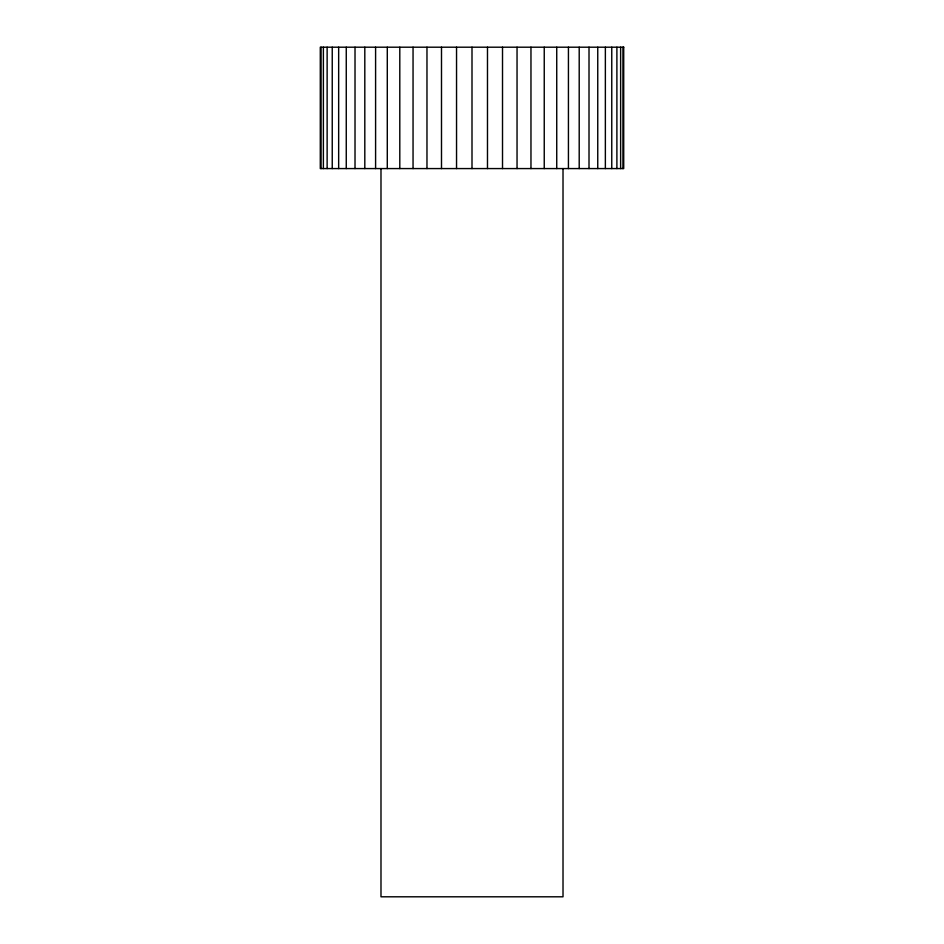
<?xml version="1.0" encoding="UTF-8"?>
<svg xmlns="http://www.w3.org/2000/svg" width="944" height="944" viewBox="0 0 944 944"><rect width="100%" height="100%" fill="white"/><g stroke="black" fill="none" stroke-linecap="round" stroke-linejoin="round"><path stroke-width="1.42" d="M622.934 47.2L622.934 168.575M620.633 47.2L620.633 168.575M616.892 47.2L616.892 168.575M611.759 47.2L611.759 168.575M605.364 47.2L605.364 168.575M597.753 47.2L597.753 168.575M589.009 47.2L589.009 168.575M579.203 47.2L579.203 168.575M568.43 47.2L568.43 168.575M563.013 168.575L563.013 896.8L380.987 896.8L380.987 168.575M556.736 47.2L556.736 168.575M544.24 47.2L544.24 168.575M530.965 47.2L530.965 168.575M517.041 47.2L517.041 168.575M502.515 47.2L502.515 168.575M487.482 47.2L487.482 168.575M472 47.2L472 168.575M456.542 47.2L456.542 168.575M441.497 47.2L441.497 168.575M426.971 47.2L426.971 168.575M413.047 47.2L413.047 168.575M399.796 47.2L399.796 168.575M387.288 47.2L387.288 168.575M375.594 47.2L375.594 168.575M364.809 47.2L364.809 168.575M355.015 47.2L355.015 168.575M346.259 47.2L346.259 168.575M338.66 47.2L338.66 168.575M332.241 47.2L332.241 168.575M327.131 47.2L327.131 168.575M323.379 47.2L323.379 168.575M321.078 47.2L321.078 168.575M623.713 47.2L320.287 47.2L320.287 168.575L623.713 168.575L623.713 47.2"/></g></svg>
